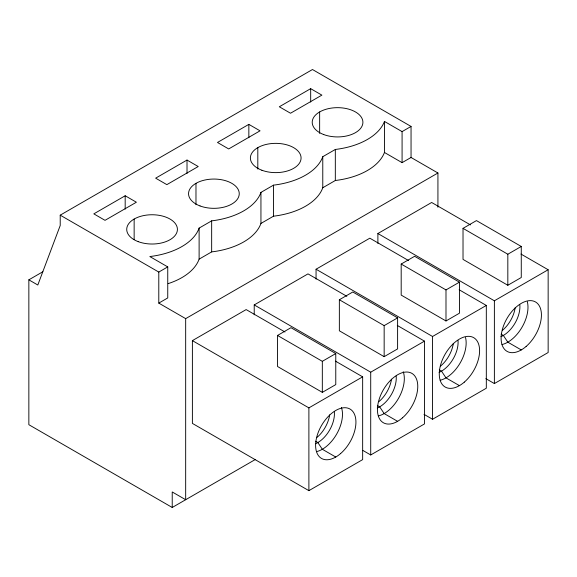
<?xml version="1.0" encoding="UTF-8"?>
<svg xmlns="http://www.w3.org/2000/svg" width="577" height="577" viewBox="0 0 577 577"><rect width="100%" height="100%" fill="white"/><g stroke="black" fill="none" stroke-linecap="round" stroke-linejoin="round"><path stroke-width="0.87" d="M255.539 459.379L172.227 507.479L28.85 424.701L28.85 279.831L37.808 285.009L60.217 225.506L60.217 215.163L312.474 69.521L411.048 126.435L411.048 157.478L437.929 172.999L437.929 207.23M125.18 195.762L93.82 213.865L105.021 220.335L136.381 202.224L125.18 195.762L125.18 209.141M187.013 160.06L155.653 178.17L166.854 184.64L198.214 166.529L187.013 160.06L187.013 173.439M248.846 124.365L217.486 142.469L228.687 148.938L260.047 130.828L248.846 124.365L248.846 137.744M310.678 88.663L279.311 106.774L290.519 113.236L321.879 95.133L310.678 88.663L310.678 102.042M28.85 279.831L42.864 271.745M60.217 215.163L158.79 272.07L158.79 303.113L167.748 297.941L167.748 266.899L149.825 256.549A63.362 36.582 0 0 0 199.115 228.095L211.658 220.854A63.362 36.582 0 0 0 260.941 192.401L273.491 185.152A63.362 36.582 0 0 0 322.774 156.699L335.324 149.457A63.362 36.582 0 0 0 384.455 121.43L402.082 131.606L411.048 126.435M158.79 272.07L167.748 266.899M168.181 283.624A63.362 36.582 0 0 0 199.115 259.138L211.658 251.897A63.362 36.582 0 0 0 260.941 223.443L273.491 216.195A63.362 36.582 0 0 0 322.774 187.741L335.324 180.5A63.362 36.582 0 0 0 384.455 152.472L402.082 162.649L411.048 157.478M158.79 303.113L185.671 318.634L437.929 172.999M335.475 361.144L362.652 376.839L362.652 459.617L308.89 490.659L192.393 423.403L192.393 340.625L246.155 309.582L284.988 331.999M254.226 314.826L254.226 304.923L307.988 273.88L346.82 296.304M316.059 279.124L316.059 269.228L369.821 238.186L408.653 260.602M377.885 243.429L377.885 233.526L431.654 202.484L470.486 224.907M277.523 335.453L290.967 327.693L335.771 353.557L335.771 384.599L322.327 392.36L277.523 366.496L277.523 335.453L322.327 361.317L335.771 353.557M339.355 299.752L352.799 291.991L397.603 317.862L397.603 348.905L384.159 356.665L339.355 330.794L339.355 299.752L384.159 325.623L397.603 317.862M401.188 264.05L414.625 256.289L459.436 282.16L459.436 313.203L445.992 320.963L401.188 295.092L401.188 264.05L445.992 289.921L459.436 282.16M463.021 228.355L476.458 220.594L521.269 246.466L521.269 277.508L507.825 285.269L463.021 259.398L463.021 228.355L507.825 254.226L521.269 246.466M192.393 340.625L308.89 407.881L362.652 376.839M254.226 304.923L370.715 372.187L424.484 341.144L424.484 423.922L370.715 454.964L362.955 450.478M316.059 269.228L432.548 336.485L486.317 305.442L486.317 388.22L432.548 419.263L424.008 414.336M377.885 233.526L494.381 300.79L548.15 269.748L548.15 352.525L494.381 383.568L485.841 378.635M520.966 254.053L548.15 269.748M459.133 289.748L486.317 305.442M501.103 334.155L503.346 335.453L507.825 342.175L521.269 349.936M397.301 325.45L424.484 341.144M439.27 369.857L441.513 371.148L445.992 377.877L459.436 385.638M377.437 405.552L379.68 406.85L384.159 413.572L397.603 421.333M315.605 441.254L317.848 442.545L322.327 449.274L335.771 457.034M507.825 254.226L507.825 285.269M494.381 300.79L494.381 383.568M445.992 289.921L445.992 320.963M432.548 336.485L432.548 419.263M402.082 131.606L402.082 162.649M384.455 121.43L384.455 152.472M384.159 325.623L384.159 356.665M370.715 372.187L370.715 454.964M335.324 149.457L335.324 180.5M322.774 156.699L322.774 187.741M322.327 361.317L322.327 392.36M319.644 111.945L319.644 133.352M308.89 407.881L308.89 490.659M273.491 185.152L273.491 216.195M260.941 192.401L260.941 223.443M257.811 147.647L257.811 169.054M211.658 220.854L211.658 251.897M199.115 228.095L199.115 259.138M195.978 183.342L195.978 204.748M185.671 318.634L185.671 499.718L172.227 491.957L172.227 507.479M134.145 219.044L134.145 239.556M341.411 407.456A28.511 16.466 -60 0 1 336.845 433.767A28.511 16.466 -60 0 1 316.521 451.64M334.328 411.798A23.448 13.538 -60 0 1 315.431 443.735M329.669 414.885A23.448 13.538 -60 0 1 316.975 437.424M403.244 371.754A28.511 16.466 -60 0 1 398.678 398.072A28.511 16.466 -60 0 1 378.353 415.938M396.161 376.096A23.448 13.538 -60 0 1 377.264 408.04M391.502 379.183A23.448 13.538 -60 0 1 378.8 401.722M465.502 337.444A28.511 16.466 -60 0 1 459.984 363.272A28.511 16.466 -60 0 1 440.186 380.243M457.994 340.401A23.448 13.538 -60 0 1 439.097 372.338M453.334 343.488A23.448 13.538 -60 0 1 440.633 366.027M527.335 301.742A28.511 16.466 -60 0 1 521.817 327.577A28.511 16.466 -60 0 1 502.019 344.541M519.819 304.699A23.448 13.538 -60 0 1 500.93 336.643M515.167 307.786A23.448 13.538 -60 0 1 502.466 330.325M138.213 241.64A25.345 14.634 0 0 0 177.377 230.187A25.345 14.634 0 0 0 140.615 216.332A25.345 14.634 0 0 0 138.213 241.64M200.039 205.946A25.345 14.634 0 0 0 239.21 194.492A25.345 14.634 0 0 0 202.448 180.637A25.345 14.634 0 0 0 200.039 205.946M261.871 170.244A25.345 14.634 0 0 0 301.035 158.79A25.345 14.634 0 0 0 264.28 144.935A25.345 14.634 0 0 0 261.871 170.244M323.704 134.549A25.345 14.634 0 0 0 362.868 123.096A25.345 14.634 0 0 0 326.113 109.241A25.345 14.634 0 0 0 323.704 134.549M340.632 453.536A28.511 16.466 -60 0 0 350.282 409.208A28.511 16.466 -60 0 0 316.391 438.506A28.511 16.466 -60 0 0 340.632 453.536M402.465 417.842A28.511 16.466 -60 0 0 412.115 373.514A28.511 16.466 -60 0 0 378.223 402.804A28.511 16.466 -60 0 0 402.465 417.842M464.297 382.14A28.511 16.466 -60 0 0 473.948 337.812A28.511 16.466 -60 0 0 440.056 367.109A28.511 16.466 -60 0 0 464.297 382.14M526.13 346.445A28.511 16.466 -60 0 0 535.781 302.117A28.511 16.466 -60 0 0 501.889 331.407A28.511 16.466 -60 0 0 526.13 346.445"/></g></svg>
